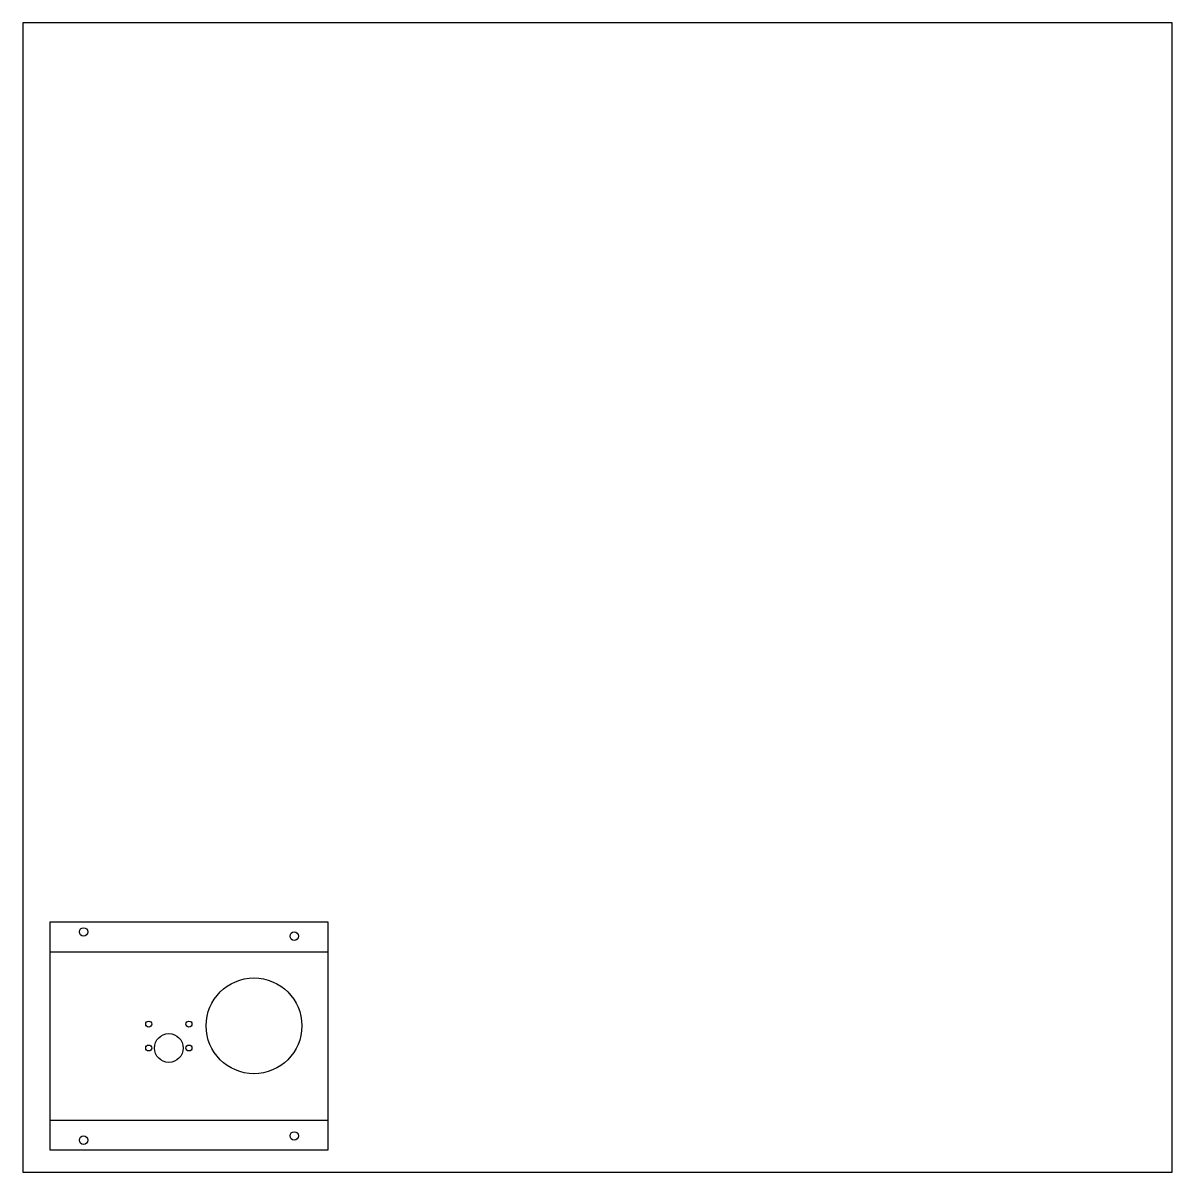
# Model space of a CAD drawing. Header units: millimetres. Extents: x 0 to 600, y 0 to 600.
import ezdxf

# ---------------------------------------------------------------- set-up
doc = ezdxf.new("R2010")
doc.units = ezdxf.units.MM
for name, color, linetype in [('engrave', 3, 'Continuous'), ('ingoing', 1, 'Continuous'), ('outgoing', 2, 'Continuous')]:
    doc.layers.add(name, color=color, linetype=linetype)

msp = doc.modelspace()

# ---------------------------------------------------------------- linework, layer by layer
msp.add_lwpolyline([(0, 0), (600, 0), (600, 600), (0, 600)], close=True)
at = {"layer": 'engrave', "ltscale": 25.578606}
for p, q in [((159.16, 114.87), (14.16, 114.87)), ((14.16, 27.13), (159.16, 27.13))]:
    msp.add_line(p, q, dxfattribs=at)
at = {"layer": 'ingoing'}
for centre, radius in [((31.66, 125.37), 2.2), ((141.66, 123.17), 2.2), ((120.62, 76.34), 25), ((65.66, 77.25), 1.55), ((86.66, 77.25), 1.55), ((76.16, 64.75), 7.5), ((65.66, 64.75), 1.55), ((86.66, 64.75), 1.55), ((31.66, 16.63), 2.2), ((141.66, 18.83), 2.2)]:
    msp.add_circle(centre, radius, dxfattribs=at)
at = {"layer": 'outgoing'}
for p, q in [((14.16, 130.57), (159.16, 130.57)), ((14.16, 11.44), (14.16, 130.57)), ((159.16, 130.57), (159.16, 11.44)), ((159.16, 11.44), (14.16, 11.44))]:
    msp.add_line(p, q, dxfattribs=at)

doc.saveas('drawing.dxf')
